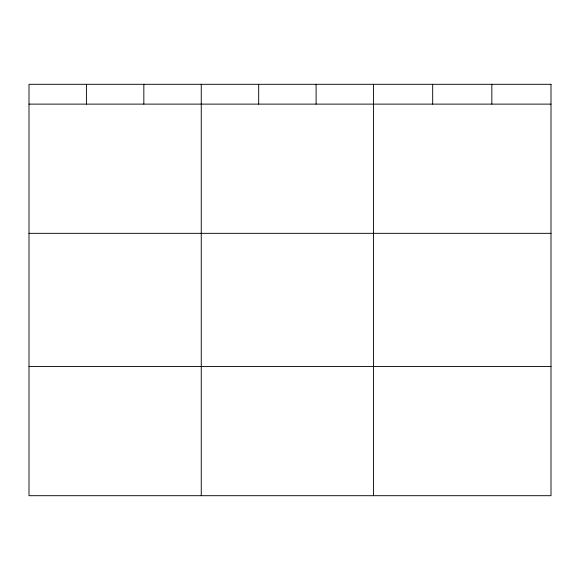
<?xml version="1.0" encoding="UTF-8"?>
<svg xmlns="http://www.w3.org/2000/svg" width="580" height="580" viewBox="0 0 580 580"><rect width="100%" height="100%" fill="white"/><g stroke="black" fill="none" stroke-linecap="round" stroke-linejoin="round"><path stroke-width="0.87" d="M29 104.117L551 104.117M29 233.334L551 233.334M29 366.473L551 366.473M491.84 84.303L491.84 104.117M432.68 84.303L432.68 104.117M373.52 84.303L373.52 495.697M316.1 84.303L316.1 104.117M258.68 84.303L258.68 104.117M201.26 84.303L201.26 495.697M143.84 84.303L143.84 104.117M86.42 84.303L86.42 104.117M551 84.303L29 84.303L29 495.697L551 495.697L551 84.303"/></g></svg>
